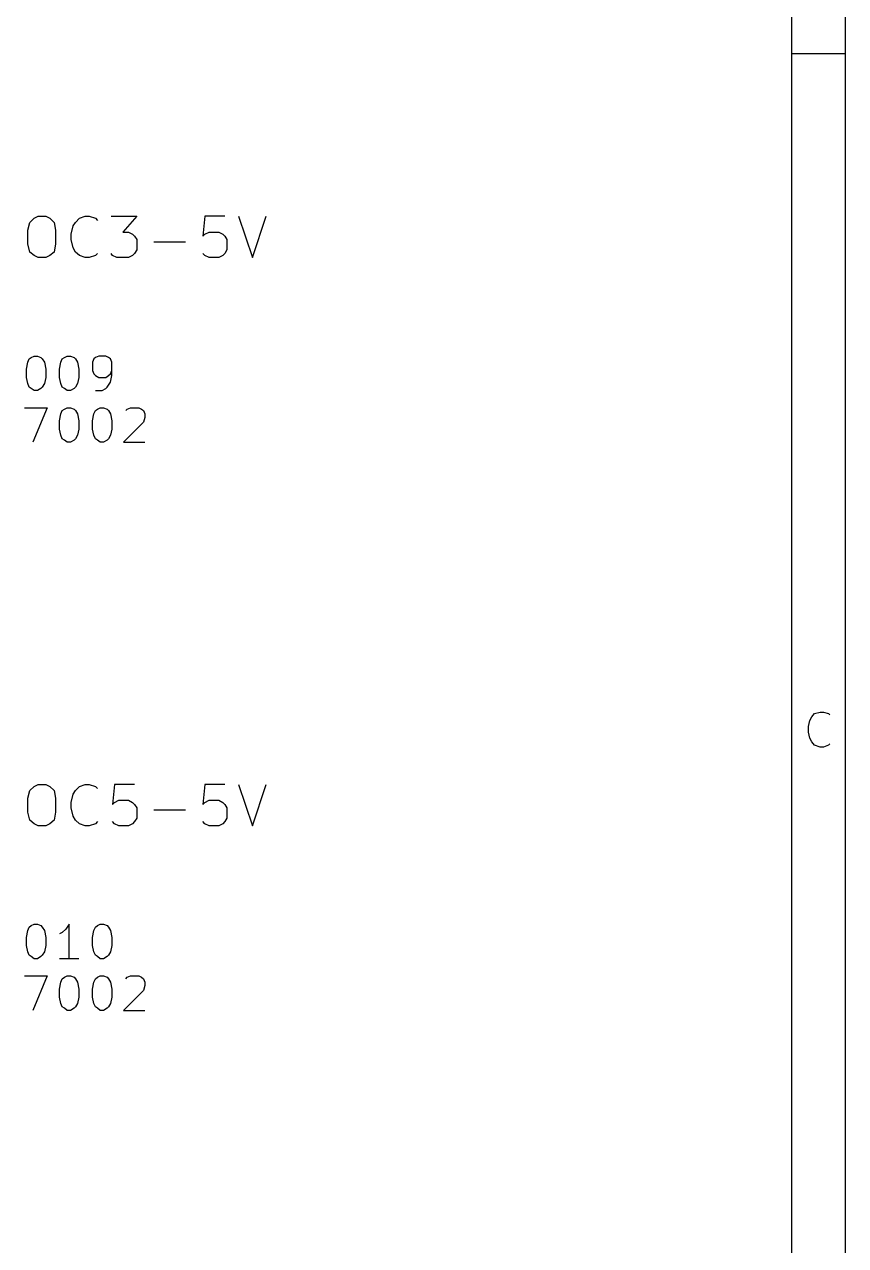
# Model space of a CAD drawing. Extents: x 10 to 287, y -200 to -10.
# Drawn here: x 256.72 to 287, y -153.96 to -108.93 of the extents above; entities that cross this region are included whole.
import ezdxf

# ---------------------------------------------------------------- set-up
doc = ezdxf.new("R2010")
doc.units = 0
doc.header["$MEASUREMENT"] = 0

msp = doc.modelspace()

# ---------------------------------------------------------------- linework, layer by layer
at = {"layer": 'Brown 2'}
for p, q in [((256.921, -116.23), (257.073, -116.078)), ((257.073, -116.078), (257.226, -116.002)), ((257.226, -116.002), (257.505, -116.002)), ((257.505, -116.002), (257.658, -116.078)), ((257.658, -116.078), (257.81, -116.23)), ((258.597, -116.23), (258.75, -116.078)), ((258.75, -116.078), (258.953, -116.002)), ((258.953, -116.002), (259.105, -116.002)), ((259.105, -116.002), (259.334, -116.078)), ((259.334, -116.078), (259.41, -116.154)), ((259.918, -116.002), (260.858, -116.002)), ((260.858, -116.002), (260.35, -116.586)), ((263.373, -116.002), (263.296, -116.738)), ((264.109, -116.002), (263.373, -116.002)), ((264.617, -116.002), (265.125, -117.526)), ((265.125, -117.526), (265.633, -116.002)), ((256.845, -116.51), (256.921, -116.23)), ((256.845, -117.018), (256.845, -116.51)), ((257.81, -116.23), (257.861, -116.51)), ((257.861, -116.51), (257.861, -117.018)), ((258.445, -116.662), (258.521, -116.357)), ((258.521, -116.357), (258.597, -116.23)), ((260.35, -116.586), (260.553, -116.586)), ((260.553, -116.586), (260.706, -116.662)), ((263.373, -116.662), (263.525, -116.586)), ((263.525, -116.586), (263.881, -116.586)), ((263.881, -116.586), (264.033, -116.662)), ((256.921, -117.323), (256.845, -117.018)), ((257.861, -117.018), (257.81, -117.323)), ((258.445, -116.865), (258.445, -116.662)), ((258.521, -117.17), (258.445, -116.865)), ((260.706, -116.662), (260.782, -116.738)), ((260.782, -116.738), (260.858, -116.865)), ((260.858, -116.865), (260.858, -117.246)), ((261.493, -116.942), (262.661, -116.942)), ((263.296, -116.738), (263.373, -116.662)), ((264.033, -116.662), (264.109, -116.738)), ((264.109, -116.738), (264.185, -116.865)), ((264.185, -116.865), (264.185, -117.246)), ((257.073, -117.45), (256.921, -117.323)), ((257.226, -117.526), (257.073, -117.45)), ((257.505, -117.526), (257.226, -117.526)), ((257.658, -117.45), (257.505, -117.526)), ((257.81, -117.323), (257.658, -117.45)), ((258.597, -117.323), (258.521, -117.17)), ((258.75, -117.45), (258.597, -117.323)), ((258.953, -117.526), (258.75, -117.45)), ((259.105, -117.526), (258.953, -117.526)), ((259.334, -117.45), (259.105, -117.526)), ((259.41, -117.373), (259.334, -117.45)), ((259.969, -117.45), (259.918, -117.373)), ((260.121, -117.526), (259.969, -117.45)), ((260.553, -117.526), (260.121, -117.526)), ((260.706, -117.45), (260.553, -117.526)), ((260.782, -117.373), (260.706, -117.45)), ((260.858, -117.246), (260.782, -117.373)), ((263.373, -117.45), (263.296, -117.373)), ((263.525, -117.526), (263.373, -117.45)), ((263.881, -117.526), (263.525, -117.526)), ((264.033, -117.45), (263.881, -117.526)), ((264.109, -117.373), (264.033, -117.45)), ((264.185, -117.246), (264.109, -117.373)), ((256.845, -137.465), (256.921, -137.185)), ((256.921, -137.185), (257.073, -137.033)), ((257.073, -137.033), (257.226, -136.957)), ((257.226, -136.957), (257.505, -136.957)), ((257.505, -136.957), (257.658, -137.033)), ((257.658, -137.033), (257.81, -137.185)), ((257.81, -137.185), (257.861, -137.465)), ((258.445, -137.617), (258.521, -137.312)), ((258.521, -137.312), (258.597, -137.185)), ((258.597, -137.185), (258.75, -137.033)), ((258.75, -137.033), (258.953, -136.957)), ((258.953, -136.957), (259.105, -136.957)), ((259.105, -136.957), (259.334, -137.033)), ((259.334, -137.033), (259.41, -137.109)), ((260.045, -136.957), (259.969, -137.693)), ((260.782, -136.957), (260.045, -136.957)), ((263.373, -136.957), (263.296, -137.693)), ((264.109, -136.957), (263.373, -136.957)), ((264.617, -136.957), (265.125, -138.481)), ((265.125, -138.481), (265.633, -136.957)), ((256.845, -137.973), (256.845, -137.465)), ((257.861, -137.465), (257.861, -137.973)), ((258.445, -137.82), (258.445, -137.617)), ((259.969, -137.693), (260.045, -137.617)), ((260.045, -137.617), (260.198, -137.541)), ((260.198, -137.541), (260.553, -137.541)), ((260.553, -137.541), (260.706, -137.617)), ((260.706, -137.617), (260.782, -137.693)), ((260.782, -137.693), (260.858, -137.82)), ((263.296, -137.693), (263.373, -137.617)), ((263.373, -137.617), (263.525, -137.541)), ((263.525, -137.541), (263.881, -137.541)), ((263.881, -137.541), (264.033, -137.617)), ((264.033, -137.617), (264.109, -137.693)), ((264.109, -137.693), (264.185, -137.82)), ((256.921, -138.278), (256.845, -137.973)), ((257.861, -137.973), (257.81, -138.278)), ((258.521, -138.125), (258.445, -137.82)), ((258.597, -138.278), (258.521, -138.125)), ((260.858, -138.201), (260.782, -138.328)), ((260.858, -137.82), (260.858, -138.201)), ((261.493, -137.897), (262.661, -137.897)), ((264.185, -138.201), (264.109, -138.328)), ((264.185, -137.82), (264.185, -138.201)), ((257.073, -138.405), (256.921, -138.278)), ((257.226, -138.481), (257.073, -138.405)), ((257.505, -138.481), (257.226, -138.481)), ((257.658, -138.405), (257.505, -138.481)), ((257.81, -138.278), (257.658, -138.405)), ((258.75, -138.405), (258.597, -138.278)), ((258.953, -138.481), (258.75, -138.405)), ((259.105, -138.481), (258.953, -138.481)), ((259.334, -138.405), (259.105, -138.481)), ((259.41, -138.328), (259.334, -138.405)), ((260.045, -138.405), (259.969, -138.328)), ((260.198, -138.481), (260.045, -138.405)), ((260.553, -138.481), (260.198, -138.481)), ((260.706, -138.405), (260.553, -138.481)), ((260.782, -138.328), (260.706, -138.405)), ((263.373, -138.405), (263.296, -138.328)), ((263.525, -138.481), (263.373, -138.405)), ((263.881, -138.481), (263.525, -138.481)), ((264.033, -138.405), (263.881, -138.481)), ((264.109, -138.328), (264.033, -138.405))]:
    msp.add_line(p, q, dxfattribs=at)
at = {"layer": 'Cyan 2'}
for p, q in [((256.794, -121.641), (256.845, -121.387)), ((256.845, -121.387), (256.896, -121.26)), ((256.896, -121.26), (256.972, -121.209)), ((256.972, -121.209), (257.073, -121.158)), ((257.073, -121.158), (257.2, -121.158)), ((257.2, -121.158), (257.327, -121.209)), ((257.327, -121.209), (257.378, -121.26)), ((257.378, -121.26), (257.454, -121.387)), ((257.454, -121.387), (257.505, -121.641)), ((258.013, -121.641), (258.064, -121.387)), ((258.064, -121.387), (258.115, -121.26)), ((258.115, -121.26), (258.191, -121.209)), ((258.191, -121.209), (258.293, -121.158)), ((258.293, -121.158), (258.42, -121.158)), ((258.42, -121.158), (258.547, -121.209)), ((258.547, -121.209), (258.597, -121.26)), ((258.597, -121.26), (258.674, -121.387)), ((258.674, -121.387), (258.724, -121.641)), ((259.283, -121.26), (259.232, -121.387)), ((259.232, -121.387), (259.232, -121.691)), ((259.334, -121.209), (259.283, -121.26)), ((259.461, -121.158), (259.334, -121.209)), ((259.715, -121.158), (259.461, -121.158)), ((259.817, -121.209), (259.715, -121.158)), ((259.893, -121.26), (259.817, -121.209)), ((259.944, -121.387), (259.893, -121.26)), ((259.944, -121.869), (259.944, -121.387)), ((256.794, -121.945), (256.794, -121.641)), ((256.845, -122.174), (256.794, -121.945)), ((257.505, -121.945), (257.454, -122.174)), ((257.505, -121.641), (257.505, -121.945)), ((258.013, -121.945), (258.013, -121.641)), ((258.064, -122.174), (258.013, -121.945)), ((258.724, -121.945), (258.674, -122.174)), ((258.724, -121.641), (258.724, -121.945)), ((259.232, -121.691), (259.283, -121.818)), ((259.283, -121.818), (259.334, -121.869)), ((259.334, -121.869), (259.461, -121.945)), ((259.461, -121.945), (259.715, -121.945)), ((259.715, -121.945), (259.817, -121.869)), ((259.817, -121.869), (259.893, -121.818)), ((259.893, -121.818), (259.944, -121.691)), ((259.893, -122.123), (259.944, -121.869)), ((256.896, -122.301), (256.845, -122.174)), ((256.972, -122.352), (256.896, -122.301)), ((257.073, -122.428), (256.972, -122.352)), ((257.2, -122.428), (257.073, -122.428)), ((257.327, -122.352), (257.2, -122.428)), ((257.378, -122.301), (257.327, -122.352)), ((257.454, -122.174), (257.378, -122.301)), ((258.115, -122.301), (258.064, -122.174)), ((258.191, -122.352), (258.115, -122.301)), ((258.293, -122.428), (258.191, -122.352)), ((258.42, -122.428), (258.293, -122.428)), ((258.547, -122.352), (258.42, -122.428)), ((258.597, -122.301), (258.547, -122.352)), ((258.674, -122.174), (258.597, -122.301)), ((259.334, -122.428), (259.588, -122.428)), ((259.588, -122.428), (259.715, -122.352)), ((259.715, -122.352), (259.766, -122.301)), ((259.766, -122.301), (259.893, -122.123)), ((256.718, -123.063), (257.556, -123.063)), ((257.556, -123.063), (257.023, -124.333)), ((258.013, -123.546), (258.064, -123.292)), ((258.064, -123.292), (258.115, -123.165)), ((258.115, -123.165), (258.191, -123.114)), ((258.191, -123.114), (258.293, -123.063)), ((258.293, -123.063), (258.42, -123.063)), ((258.42, -123.063), (258.547, -123.114)), ((258.547, -123.114), (258.597, -123.165)), ((258.597, -123.165), (258.674, -123.292)), ((258.674, -123.292), (258.724, -123.546)), ((259.232, -123.546), (259.283, -123.292)), ((259.283, -123.292), (259.334, -123.165)), ((259.334, -123.165), (259.41, -123.114)), ((259.41, -123.114), (259.512, -123.063)), ((259.512, -123.063), (259.639, -123.063)), ((259.639, -123.063), (259.766, -123.114)), ((259.766, -123.114), (259.817, -123.165)), ((259.817, -123.165), (259.893, -123.292)), ((259.893, -123.292), (259.944, -123.546)), ((260.452, -123.165), (260.502, -123.114)), ((260.502, -123.114), (260.629, -123.063)), ((260.629, -123.063), (260.934, -123.063)), ((260.934, -123.063), (261.036, -123.114)), ((261.036, -123.114), (261.112, -123.165)), ((261.112, -123.165), (261.163, -123.292)), ((261.163, -123.292), (261.163, -123.419)), ((258.013, -123.85), (258.013, -123.546)), ((258.724, -123.546), (258.724, -123.85)), ((259.232, -123.85), (259.232, -123.546)), ((259.944, -123.546), (259.944, -123.85)), ((261.112, -123.596), (260.375, -124.333)), ((261.163, -123.419), (261.112, -123.596)), ((258.064, -124.079), (258.013, -123.85)), ((258.115, -124.206), (258.064, -124.079)), ((258.191, -124.257), (258.115, -124.206)), ((258.293, -124.333), (258.191, -124.257)), ((258.547, -124.257), (258.42, -124.333)), ((258.597, -124.206), (258.547, -124.257)), ((258.674, -124.079), (258.597, -124.206)), ((258.724, -123.85), (258.674, -124.079)), ((259.283, -124.079), (259.232, -123.85)), ((259.334, -124.206), (259.283, -124.079)), ((259.41, -124.257), (259.334, -124.206)), ((259.512, -124.333), (259.41, -124.257)), ((259.766, -124.257), (259.639, -124.333)), ((259.817, -124.206), (259.766, -124.257)), ((259.893, -124.079), (259.817, -124.206)), ((259.944, -123.85), (259.893, -124.079)), ((258.42, -124.333), (258.293, -124.333)), ((259.639, -124.333), (259.512, -124.333)), ((260.375, -124.333), (261.163, -124.333)), ((256.845, -142.342), (256.896, -142.215)), ((256.896, -142.215), (256.972, -142.164)), ((256.972, -142.164), (257.073, -142.113)), ((257.073, -142.113), (257.2, -142.113)), ((257.2, -142.113), (257.327, -142.164)), ((257.327, -142.164), (257.378, -142.215)), ((257.378, -142.215), (257.454, -142.342)), ((258.242, -142.291), (258.115, -142.418)), ((258.369, -142.113), (258.242, -142.291)), ((258.369, -143.383), (258.369, -142.113)), ((259.283, -142.342), (259.334, -142.215)), ((259.334, -142.215), (259.41, -142.164)), ((259.41, -142.164), (259.512, -142.113)), ((259.512, -142.113), (259.639, -142.113)), ((259.639, -142.113), (259.766, -142.164)), ((259.766, -142.164), (259.817, -142.215)), ((259.817, -142.215), (259.893, -142.342)), ((256.794, -142.596), (256.845, -142.342)), ((256.794, -142.9), (256.794, -142.596)), ((257.454, -142.342), (257.505, -142.596)), ((257.505, -142.596), (257.505, -142.9)), ((258.115, -142.418), (258.013, -142.469)), ((259.232, -142.596), (259.283, -142.342)), ((259.232, -142.9), (259.232, -142.596)), ((259.893, -142.342), (259.944, -142.596)), ((259.944, -142.596), (259.944, -142.9)), ((256.845, -143.129), (256.794, -142.9)), ((256.896, -143.256), (256.845, -143.129)), ((257.454, -143.129), (257.378, -143.256)), ((257.505, -142.9), (257.454, -143.129)), ((259.283, -143.129), (259.232, -142.9)), ((259.334, -143.256), (259.283, -143.129)), ((259.893, -143.129), (259.817, -143.256)), ((259.944, -142.9), (259.893, -143.129)), ((256.972, -143.307), (256.896, -143.256)), ((257.073, -143.383), (256.972, -143.307)), ((257.2, -143.383), (257.073, -143.383)), ((257.327, -143.307), (257.2, -143.383)), ((257.378, -143.256), (257.327, -143.307)), ((258.724, -143.383), (258.013, -143.383)), ((259.41, -143.307), (259.334, -143.256)), ((259.512, -143.383), (259.41, -143.307)), ((259.639, -143.383), (259.512, -143.383)), ((259.766, -143.307), (259.639, -143.383)), ((259.817, -143.256), (259.766, -143.307)), ((256.718, -144.018), (257.556, -144.018)), ((257.556, -144.018), (257.023, -145.288)), ((258.115, -144.12), (258.191, -144.069)), ((258.191, -144.069), (258.293, -144.018)), ((258.293, -144.018), (258.42, -144.018)), ((258.42, -144.018), (258.547, -144.069)), ((258.547, -144.069), (258.597, -144.12)), ((259.334, -144.12), (259.41, -144.069)), ((259.41, -144.069), (259.512, -144.018)), ((259.512, -144.018), (259.639, -144.018)), ((259.639, -144.018), (259.766, -144.069)), ((259.766, -144.069), (259.817, -144.12)), ((260.452, -144.12), (260.502, -144.069)), ((260.502, -144.069), (260.629, -144.018)), ((260.629, -144.018), (260.934, -144.018)), ((260.934, -144.018), (261.036, -144.069)), ((261.036, -144.069), (261.112, -144.12)), ((258.013, -144.501), (258.064, -144.247)), ((258.013, -144.805), (258.013, -144.501)), ((258.064, -144.247), (258.115, -144.12)), ((258.597, -144.12), (258.674, -144.247)), ((258.674, -144.247), (258.724, -144.501)), ((258.724, -144.501), (258.724, -144.805)), ((259.232, -144.501), (259.283, -144.247)), ((259.232, -144.805), (259.232, -144.501)), ((259.283, -144.247), (259.334, -144.12)), ((259.817, -144.12), (259.893, -144.247)), ((259.893, -144.247), (259.944, -144.501)), ((259.944, -144.501), (259.944, -144.805)), ((261.112, -144.551), (260.375, -145.288)), ((261.112, -144.12), (261.163, -144.247)), ((261.163, -144.374), (261.112, -144.551)), ((261.163, -144.247), (261.163, -144.374)), ((258.064, -145.034), (258.013, -144.805)), ((258.724, -144.805), (258.674, -145.034)), ((259.283, -145.034), (259.232, -144.805)), ((259.944, -144.805), (259.893, -145.034)), ((258.115, -145.161), (258.064, -145.034)), ((258.191, -145.212), (258.115, -145.161)), ((258.293, -145.288), (258.191, -145.212)), ((258.42, -145.288), (258.293, -145.288)), ((258.547, -145.212), (258.42, -145.288)), ((258.597, -145.161), (258.547, -145.212)), ((258.674, -145.034), (258.597, -145.161)), ((259.334, -145.161), (259.283, -145.034)), ((259.41, -145.212), (259.334, -145.161)), ((259.512, -145.288), (259.41, -145.212)), ((259.639, -145.288), (259.512, -145.288)), ((259.766, -145.212), (259.639, -145.288)), ((259.817, -145.161), (259.766, -145.212)), ((259.893, -145.034), (259.817, -145.161)), ((260.375, -145.288), (261.163, -145.288))]:
    msp.add_line(p, q, dxfattribs=at)
at = {"layer": 'Red 2'}
for p, q in [((286.995, -200), (286.995, -10.0076)), ((285.013, -198.018), (285.013, -11.9888)), ((286.995, -110.007), (285.013, -110.007)), ((285.623, -134.823), (285.674, -134.595)), ((285.674, -134.595), (285.75, -134.468)), ((285.75, -134.468), (285.852, -134.341)), ((285.852, -134.341), (286.055, -134.29)), ((286.055, -134.29), (286.182, -134.29)), ((286.182, -134.29), (286.36, -134.341)), ((286.36, -134.341), (286.41, -134.391)), ((285.623, -135.026), (285.623, -134.823)), ((285.674, -135.255), (285.623, -135.026)), ((285.75, -135.382), (285.674, -135.255)), ((285.852, -135.509), (285.75, -135.382)), ((286.055, -135.585), (285.852, -135.509)), ((286.36, -135.509), (286.182, -135.585)), ((286.41, -135.458), (286.36, -135.509)), ((286.182, -135.585), (286.055, -135.585))]:
    msp.add_line(p, q, dxfattribs=at)

doc.saveas('drawing.dxf')
